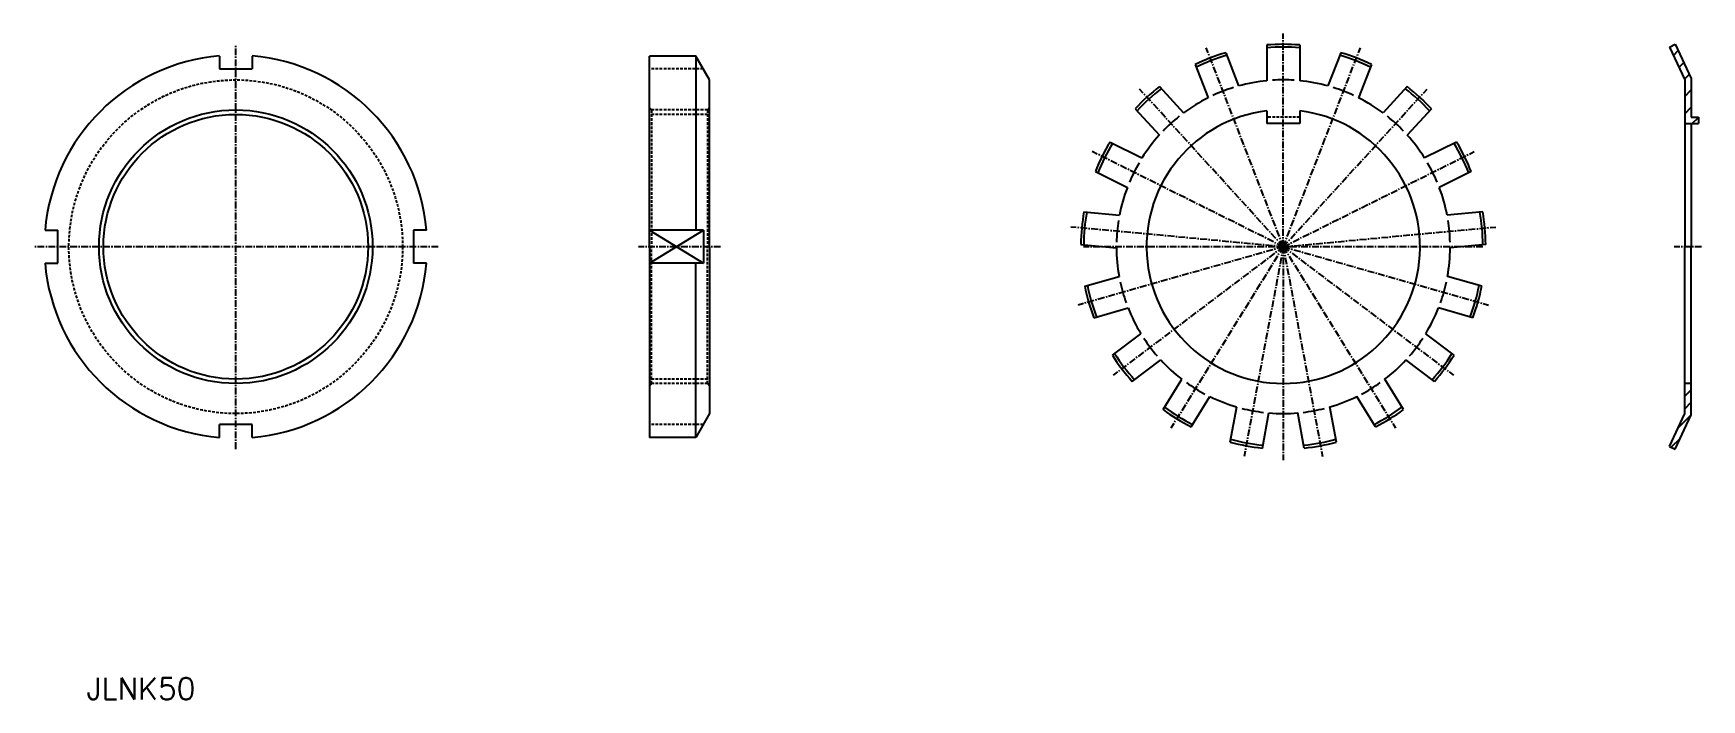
# Model space of a CAD drawing. Extents: x -20288 to -19844, y 30600 to 43219.
# Drawn here: x -20288.3 to -19983.4, y 38704 to 38825.8 of the extents above; entities outside this region: 3.
import ezdxf
from ezdxf.enums import TextEntityAlignment as Align

# ---------------------------------------------------------------- set-up
doc = ezdxf.new("R2010")
doc.units = 0
doc.header["$PDMODE"] = 1
doc.linetypes.add('CENTER', pattern=[2, 1.25, -0.25, 0.25, -0.25])
doc.linetypes.add('DASHED', pattern=[0.75, 0.5, -0.25])
doc.layers.get('0').update_dxf_attribs({"linetype": 'CONTINUOUS'})
doc.layers.add('CENTER', color=1, linetype='CENTER')
doc.styles.add('MISUMI', font='txt.shx')

# ---------------------------------------------------------------- blocks, each defined once
blk = doc.blocks.new('*X0')
at = {"color": 0, "linetype": 'CONTINUOUS'}
for p, q in [((-19988.52, 38821.75), (-19987.62, 38822.65)), ((-19987.51, 38819.58), (-19986.61, 38820.48)), ((-19986.5, 38817.41), (-19985.6, 38818.31)), ((-19986.45, 38814.27), (-19985.25, 38815.47)), ((-19986.45, 38811.09), (-19985.25, 38812.29)), ((-19985.06, 38809.3), (-19983.95, 38810.41))]:
    blk.add_line(p, q, dxfattribs=at)
blk = doc.blocks.new('*X1')
at = {"color": 0, "linetype": 'CONTINUOUS'}
for p, q in [((-19986.45, 38761.77), (-19986.42, 38761.8)), ((-19986.45, 38759.47), (-19985.25, 38760.67)), ((-19986.45, 38757.18), (-19985.25, 38758.38)), ((-19987.7, 38753.63), (-19985.25, 38756.08)), ((-19988.89, 38750.14), (-19987.22, 38751.81))]:
    blk.add_line(p, q, dxfattribs=at)

msp = doc.modelspace()

# ---------------------------------------------------------------- linework, layer by layer
at = {"color": 7, "linetype": 'CONTINUOUS'}
for p, q in [((-19987.89, 43218.3), (-19988.34, 43219.29)), ((-19987.89, 43217.84), (-19988.34, 43218.83)), ((-20062.82, 38823.68), (-20062.82, 38817.15)), ((-20056.82, 38823.68), (-20056.82, 38817.15)), ((-19989.25, 38823.29), (-19988.16, 38823.8)), ((-19988.16, 38823.8), (-19985.25, 38817.57)), ((-20254.3, 38821.66), (-20254.3, 38819.3)), ((-20248.3, 38821.66), (-20248.3, 38819.3)), ((-20175.68, 38786.8), (-20175.68, 38821.66)), ((-20167.19, 38821.66), (-20175.68, 38821.66)), ((-20164.68, 38817.3), (-20167.19, 38821.66)), ((-20167.19, 38821.66), (-20167.19, 38789.8)), ((-20070.34, 38822.27), (-20067.99, 38816.19)), ((-20049.29, 38822.27), (-20051.65, 38816.19)), ((-19989.25, 38823.29), (-19986.45, 38817.3)), ((-20254.3, 38819.3), (-20248.3, 38819.3)), ((-20164.68, 38786.8), (-20164.68, 38817.3)), ((-20075.94, 38820.11), (-20073.58, 38814.02)), ((-20043.7, 38820.11), (-20046.06, 38814.02)), ((-19986.45, 38817.3), (-19986.45, 38786.8)), ((-19985.25, 38817.57), (-19985.25, 38810.5)), ((-20082.45, 38816.08), (-20078.05, 38811.25)), ((-20037.19, 38816.08), (-20041.59, 38811.25)), ((-20086.88, 38812.03), (-20082.48, 38807.21)), ((-20062.82, 38811.62), (-20062.82, 38809.3)), ((-20056.82, 38811.62), (-20056.82, 38809.3)), ((-20032.76, 38812.03), (-20037.15, 38807.21)), ((-20056.82, 38809.3), (-20062.82, 38809.3)), ((-19986.45, 38809.3), (-19983.95, 38809.3)), ((-19985.25, 38810.5), (-19983.95, 38810.5)), ((-19985.25, 38809.3), (-19985.25, 38786.8)), ((-19983.95, 38810.5), (-19983.95, 38809.3)), ((-20091.49, 38805.92), (-20085.65, 38803.02)), ((-20028.14, 38805.92), (-20033.99, 38803.02)), ((-20094.17, 38800.55), (-20088.33, 38797.64)), ((-20025.47, 38800.55), (-20031.31, 38797.64)), ((-20096.26, 38793.19), (-20089.76, 38792.59)), ((-20023.37, 38793.19), (-20029.87, 38792.59)), ((-20286.16, 38789.8), (-20283.8, 38789.8)), ((-20283.8, 38783.8), (-20283.8, 38789.8)), ((-20216.44, 38789.8), (-20218.8, 38789.8)), ((-20218.8, 38789.8), (-20218.8, 38783.8)), ((-20165.83, 38789.8), (-20175.68, 38789.8)), ((-20175.68, 38786.8), (-20175.68, 38751.94)), ((-20165.83, 38789.8), (-20165.83, 38783.8)), ((-20164.68, 38786.8), (-20164.68, 38756.3)), ((-20096.82, 38787.22), (-20090.32, 38786.61)), ((-20022.82, 38787.22), (-20029.32, 38786.61)), ((-19986.45, 38756.3), (-19986.45, 38786.8)), ((-19985.25, 38756.04), (-19985.25, 38786.8)), ((-20286.16, 38783.8), (-20283.8, 38783.8)), ((-20216.44, 38783.8), (-20218.8, 38783.8)), ((-20165.83, 38783.8), (-20175.68, 38783.8)), ((-20167.19, 38751.94), (-20167.19, 38783.8)), ((-20096.11, 38779.59), (-20089.83, 38781.38)), ((-20023.53, 38779.59), (-20029.8, 38781.38)), ((-20094.47, 38773.82), (-20088.19, 38775.61)), ((-20025.17, 38773.82), (-20031.45, 38775.61)), ((-20091.06, 38766.97), (-20085.85, 38770.9)), ((-20028.58, 38766.97), (-20033.79, 38770.9)), ((-20087.44, 38762.18), (-20082.23, 38766.12)), ((-20032.2, 38762.18), (-20037.4, 38766.12)), ((-20081.78, 38757.03), (-20078.35, 38762.57)), ((-20037.85, 38757.03), (-20041.29, 38762.57)), ((-20076.68, 38753.87), (-20073.25, 38759.42)), ((-20042.96, 38753.87), (-20046.39, 38759.42)), ((-19985.25, 38761.8), (-19986.45, 38761.8)), ((-20164.68, 38756.3), (-20167.19, 38751.94)), ((-20069.54, 38751.1), (-20068.34, 38757.52)), ((-20063.65, 38750), (-20062.45, 38756.41)), ((-20055.99, 38750), (-20057.19, 38756.41)), ((-20050.09, 38751.1), (-20051.29, 38757.52)), ((-19989.25, 38750.31), (-19986.45, 38756.3)), ((-20254.3, 38751.94), (-20254.3, 38754.3)), ((-20248.3, 38754.3), (-20254.3, 38754.3)), ((-20248.3, 38751.94), (-20248.3, 38754.3)), ((-19988.16, 38749.8), (-19985.25, 38756.04)), ((-20167.19, 38751.94), (-20175.68, 38751.94)), ((-19989.25, 38750.31), (-19988.16, 38749.8))]:
    msp.add_line(p, q, dxfattribs=at)
at = {"color": 3, "linetype": 'DASHED'}
for p, q in [((-20165.83, 38819.3), (-20175.68, 38819.3)), ((-20175.68, 38812.2), (-20175.28, 38811.8)), ((-20165.08, 38811.8), (-20175.28, 38811.8)), ((-20175.28, 38811.8), (-20175.28, 38786.8)), ((-20164.68, 38812.2), (-20165.08, 38811.8)), ((-20165.08, 38811.8), (-20165.08, 38786.8)), ((-20165.08, 38810.99), (-20175.28, 38810.99)), ((-20056.82, 38810.5), (-20062.82, 38810.5)), ((-20175.28, 38761.8), (-20175.28, 38786.8)), ((-20165.08, 38761.8), (-20165.08, 38786.8)), ((-20165.08, 38762.61), (-20175.28, 38762.61)), ((-20175.68, 38761.4), (-20175.28, 38761.8)), ((-20165.08, 38761.8), (-20175.28, 38761.8)), ((-20164.68, 38761.4), (-20165.08, 38761.8)), ((-20165.83, 38754.3), (-20175.68, 38754.3))]:
    msp.add_line(p, q, dxfattribs=at)
at = {"color": 3, "linetype": 'CONTINUOUS'}
for p, q in [((-20175.68, 38789.8), (-20165.83, 38783.8)), ((-20175.68, 38783.8), (-20165.83, 38789.8))]:
    msp.add_line(p, q, dxfattribs=at)
at = {"color": 3, "linetype": 'DASHED'}
msp.add_circle((-20251.3, 38786.8), 30.5, dxfattribs=at)
at = {"color": 3, "linetype": 'CONTINUOUS'}
msp.add_circle((-20251.3, 38786.8), 25, dxfattribs=at)
at = {"color": 7, "linetype": 'CONTINUOUS'}
msp.add_circle((-20251.3, 38786.8), 24.19, dxfattribs=at)
for centre, radius, start, end in [((-20059.82, 38786.8), 37, 85.3493, 94.6507), ((-20251.3, 38786.8), 35, 94.9185, 175.0815), ((-20251.3, 38786.8), 35, 4.9185, 85.0815), ((-20059.82, 38786.8), 37, 106.5258, 115.8272), ((-20059.82, 38786.8), 36.49, 106.461, 115.892), ((-20059.82, 38786.8), 36.49, 85.2845, 94.7155), ((-20059.82, 38786.8), 36.49, 64.108, 73.539), ((-20059.82, 38786.8), 37, 64.1728, 73.4742), ((-20059.82, 38786.8), 30.5, 86.2402, 93.7598), ((-20059.82, 38786.8), 37, 127.7022, 137.0037), ((-20059.82, 38786.8), 36.49, 127.6375, 137.0684), ((-20059.82, 38786.8), 30.5, 107.4167, 114.9363), ((-20059.82, 38786.8), 30.5, 95.6448, 105.5317), ((-20059.82, 38786.8), 30.5, 95.6448, 105.5317), ((-20059.82, 38786.8), 30.5, 95.6448, 105.5317), ((-20059.82, 38786.8), 30.5, 95.6448, 105.5317), ((-20059.82, 38786.8), 30.5, 74.4683, 84.3552), ((-20059.82, 38786.8), 30.5, 74.4683, 84.3552), ((-20059.82, 38786.8), 30.5, 74.4683, 84.3552), ((-20059.82, 38786.8), 30.5, 74.4683, 84.3552), ((-20059.82, 38786.8), 30.5, 65.0637, 72.5833), ((-20059.82, 38786.8), 36.49, 42.9316, 52.3625), ((-20059.82, 38786.8), 37, 42.9963, 52.2978), ((-20059.82, 38786.8), 25, 96.8921, 83.1079), ((-20059.82, 38786.8), 30.5, 116.8212, 126.7082), ((-20059.82, 38786.8), 30.5, 116.8212, 126.7082), ((-20059.82, 38786.8), 30.5, 116.8212, 126.7082), ((-20059.82, 38786.8), 30.5, 116.8212, 126.7082), ((-20059.82, 38786.8), 30.5, 53.2918, 63.1788), ((-20059.82, 38786.8), 30.5, 53.2918, 63.1788), ((-20059.82, 38786.8), 30.5, 53.2918, 63.1788), ((-20059.82, 38786.8), 30.5, 53.2918, 63.1788), ((-20059.82, 38786.8), 30.5, 128.5931, 136.1127), ((-20059.82, 38786.8), 30.5, 43.8873, 51.4069), ((-20059.82, 38786.8), 37, 148.8787, 158.1801), ((-20059.82, 38786.8), 36.49, 148.8139, 158.2449), ((-20059.82, 38786.8), 30.5, 137.9977, 147.8846), ((-20059.82, 38786.8), 30.5, 137.9977, 147.8846), ((-20059.82, 38786.8), 30.5, 137.9977, 147.8846), ((-20059.82, 38786.8), 30.5, 137.9977, 147.8846), ((-20059.82, 38786.8), 30.5, 32.1154, 42.0023), ((-20059.82, 38786.8), 30.5, 32.1154, 42.0023), ((-20059.82, 38786.8), 30.5, 32.1154, 42.0023), ((-20059.82, 38786.8), 30.5, 32.1154, 42.0023), ((-20059.82, 38786.8), 36.49, 21.7551, 31.1861), ((-20059.82, 38786.8), 37, 21.8199, 31.1213), ((-20059.82, 38786.8), 30.5, 149.7696, 157.2892), ((-20059.82, 38786.8), 30.5, 22.7108, 30.2304), ((-20059.82, 38786.8), 30.5, 159.1742, 169.0611), ((-20059.82, 38786.8), 30.5, 159.1742, 169.0611), ((-20059.82, 38786.8), 30.5, 159.1742, 169.0611), ((-20059.82, 38786.8), 30.5, 159.1742, 169.0611), ((-20059.82, 38786.8), 30.5, 10.9389, 20.8258), ((-20059.82, 38786.8), 30.5, 10.9389, 20.8258), ((-20059.82, 38786.8), 30.5, 10.9389, 20.8258), ((-20059.82, 38786.8), 30.5, 10.9389, 20.8258), ((-20059.82, 38786.8), 37, 170.0552, 179.3566), ((-20059.82, 38786.8), 36.49, 169.9904, 179.4214), ((-20059.82, 38786.8), 36.49, 0.5786, 10.0096), ((-20059.82, 38786.8), 37, 0.6434, 9.9448), ((-20059.82, 38786.8), 30.5, 170.9461, 178.4657), ((-20059.82, 38786.8), 30.5, 1.5343, 9.0539), ((-20251.3, 38786.8), 35, 184.9185, 265.0815), ((-20251.3, 38786.8), 35, 274.9185, 355.0815), ((-20059.82, 38786.8), 30.5, 180.3507, 190.2376), ((-20059.82, 38786.8), 30.5, 180.3507, 190.2376), ((-20059.82, 38786.8), 30.5, 180.3507, 190.2376), ((-20059.82, 38786.8), 30.5, 180.3507, 190.2376), ((-20059.82, 38786.8), 30.5, 349.7624, 359.6493), ((-20059.82, 38786.8), 30.5, 349.7624, 359.6493), ((-20059.82, 38786.8), 30.5, 349.7624, 359.6493), ((-20059.82, 38786.8), 30.5, 349.7624, 359.6493), ((-20059.82, 38786.8), 37, 191.2316, 200.5331), ((-20059.82, 38786.8), 36.49, 191.1669, 200.5978), ((-20059.82, 38786.8), 30.5, 192.1226, 199.6422), ((-20059.82, 38786.8), 30.5, 340.3578, 347.8774), ((-20059.82, 38786.8), 36.49, 339.4022, 348.8331), ((-20059.82, 38786.8), 37, 339.4669, 348.7684), ((-20059.82, 38786.8), 30.5, 201.5271, 211.414), ((-20059.82, 38786.8), 30.5, 201.5271, 211.414), ((-20059.82, 38786.8), 30.5, 201.5271, 211.414), ((-20059.82, 38786.8), 30.5, 201.5271, 211.414), ((-20059.82, 38786.8), 30.5, 328.586, 338.4729), ((-20059.82, 38786.8), 30.5, 328.586, 338.4729), ((-20059.82, 38786.8), 30.5, 328.586, 338.4729), ((-20059.82, 38786.8), 30.5, 328.586, 338.4729), ((-20059.82, 38786.8), 30.5, 213.299, 220.8186), ((-20059.82, 38786.8), 30.5, 319.1814, 326.701), ((-20059.82, 38786.8), 37, 212.4081, 221.7095), ((-20059.82, 38786.8), 36.49, 212.3433, 221.7743), ((-20059.82, 38786.8), 30.5, 222.7036, 232.5905), ((-20059.82, 38786.8), 30.5, 222.7036, 232.5905), ((-20059.82, 38786.8), 30.5, 222.7036, 232.5905), ((-20059.82, 38786.8), 30.5, 222.7036, 232.5905), ((-20059.82, 38786.8), 30.5, 307.4095, 317.2964), ((-20059.82, 38786.8), 30.5, 307.4095, 317.2964), ((-20059.82, 38786.8), 30.5, 307.4095, 317.2964), ((-20059.82, 38786.8), 30.5, 307.4095, 317.2964), ((-20059.82, 38786.8), 36.49, 318.2257, 327.6567), ((-20059.82, 38786.8), 37, 318.2905, 327.5919), ((-20059.82, 38786.8), 30.5, 234.4755, 241.9951), ((-20059.82, 38786.8), 30.5, 243.8801, 253.767), ((-20059.82, 38786.8), 30.5, 243.8801, 253.767), ((-20059.82, 38786.8), 30.5, 243.8801, 253.767), ((-20059.82, 38786.8), 30.5, 243.8801, 253.767), ((-20059.82, 38786.8), 30.5, 286.233, 296.1199), ((-20059.82, 38786.8), 30.5, 286.233, 296.1199), ((-20059.82, 38786.8), 30.5, 286.233, 296.1199), ((-20059.82, 38786.8), 30.5, 286.233, 296.1199), ((-20059.82, 38786.8), 30.5, 298.0049, 305.5245), ((-20059.82, 38786.8), 37, 233.5846, 242.886), ((-20059.82, 38786.8), 36.49, 233.5198, 242.9508), ((-20059.82, 38786.8), 30.5, 255.652, 263.1716), ((-20059.82, 38786.8), 30.5, 265.0565, 274.9435), ((-20059.82, 38786.8), 30.5, 265.0565, 274.9435), ((-20059.82, 38786.8), 30.5, 265.0565, 274.9435), ((-20059.82, 38786.8), 30.5, 265.0565, 274.9435), ((-20059.82, 38786.8), 30.5, 276.8284, 284.348), ((-20059.82, 38786.8), 36.49, 297.0492, 306.4802), ((-20059.82, 38786.8), 37, 297.114, 306.4154), ((-20059.82, 38786.8), 37, 254.7611, 264.0625), ((-20059.82, 38786.8), 36.49, 254.6963, 264.1273), ((-20059.82, 38786.8), 36.49, 275.8727, 285.3037), ((-20059.82, 38786.8), 37, 275.9375, 285.2389)]:
    msp.add_arc(centre, radius, start, end, dxfattribs=at)
msp.add_point((-19844.35, 30599.58), dxfattribs=at)
at = {"layer": 'CENTER', "color": 1, "linetype": 'CENTER'}
for p, q in [((-20251.3, 38749.8), (-20251.3, 38823.8)), ((-20059.82, 38786.8), (-20059.82, 38825.8)), ((-20059.82, 38786.8), (-20073.91, 38823.17)), ((-20059.82, 38786.8), (-20045.73, 38823.17)), ((-20059.82, 38786.8), (-20086.09, 38815.62)), ((-20059.82, 38786.8), (-20033.54, 38815.62)), ((-20059.82, 38786.8), (-20094.73, 38804.19)), ((-20059.82, 38786.8), (-20024.91, 38804.19)), ((-20059.82, 38786.8), (-20098.65, 38790.4)), ((-20059.82, 38786.8), (-20020.98, 38790.4)), ((-20214.3, 38786.8), (-20288.3, 38786.8)), ((-20162.68, 38786.8), (-20177.68, 38786.8)), ((-20059.82, 38786.8), (-20097.33, 38776.13)), ((-20023.32, 38786.8), (-20096.32, 38786.8)), ((-20059.82, 38786.8), (-20090.94, 38763.3)), ((-20059.82, 38786.8), (-20080.35, 38753.64)), ((-20059.82, 38786.8), (-20066.98, 38748.47)), ((-20059.82, 38786.8), (-20052.65, 38748.47)), ((-20059.82, 38786.8), (-20039.29, 38753.64)), ((-20059.82, 38786.8), (-20028.7, 38763.3)), ((-20059.82, 38786.8), (-20022.31, 38776.13)), ((-20059.82, 38786.8), (-20059.82, 38747.8)), ((-19983.35, 38786.8), (-19988.35, 38786.8))]:
    msp.add_line(p, q, dxfattribs=at)

# ---------------------------------------------------------------- block references
at = {"color": 3, "linetype": 'CONTINUOUS'}
for name in ['*X0', '*X1']:
    msp.add_blockref(name, (0, 0), dxfattribs=at)

# ---------------------------------------------------------------- texts
at = {"color": 7, "linetype": 'CONTINUOUS', "style": 'MISUMI'}
msp.add_text('JLNK50', height=4, dxfattribs=at).set_placement((-20268.62, 38704.01), align=Align.CENTER)

doc.saveas('drawing.dxf')
